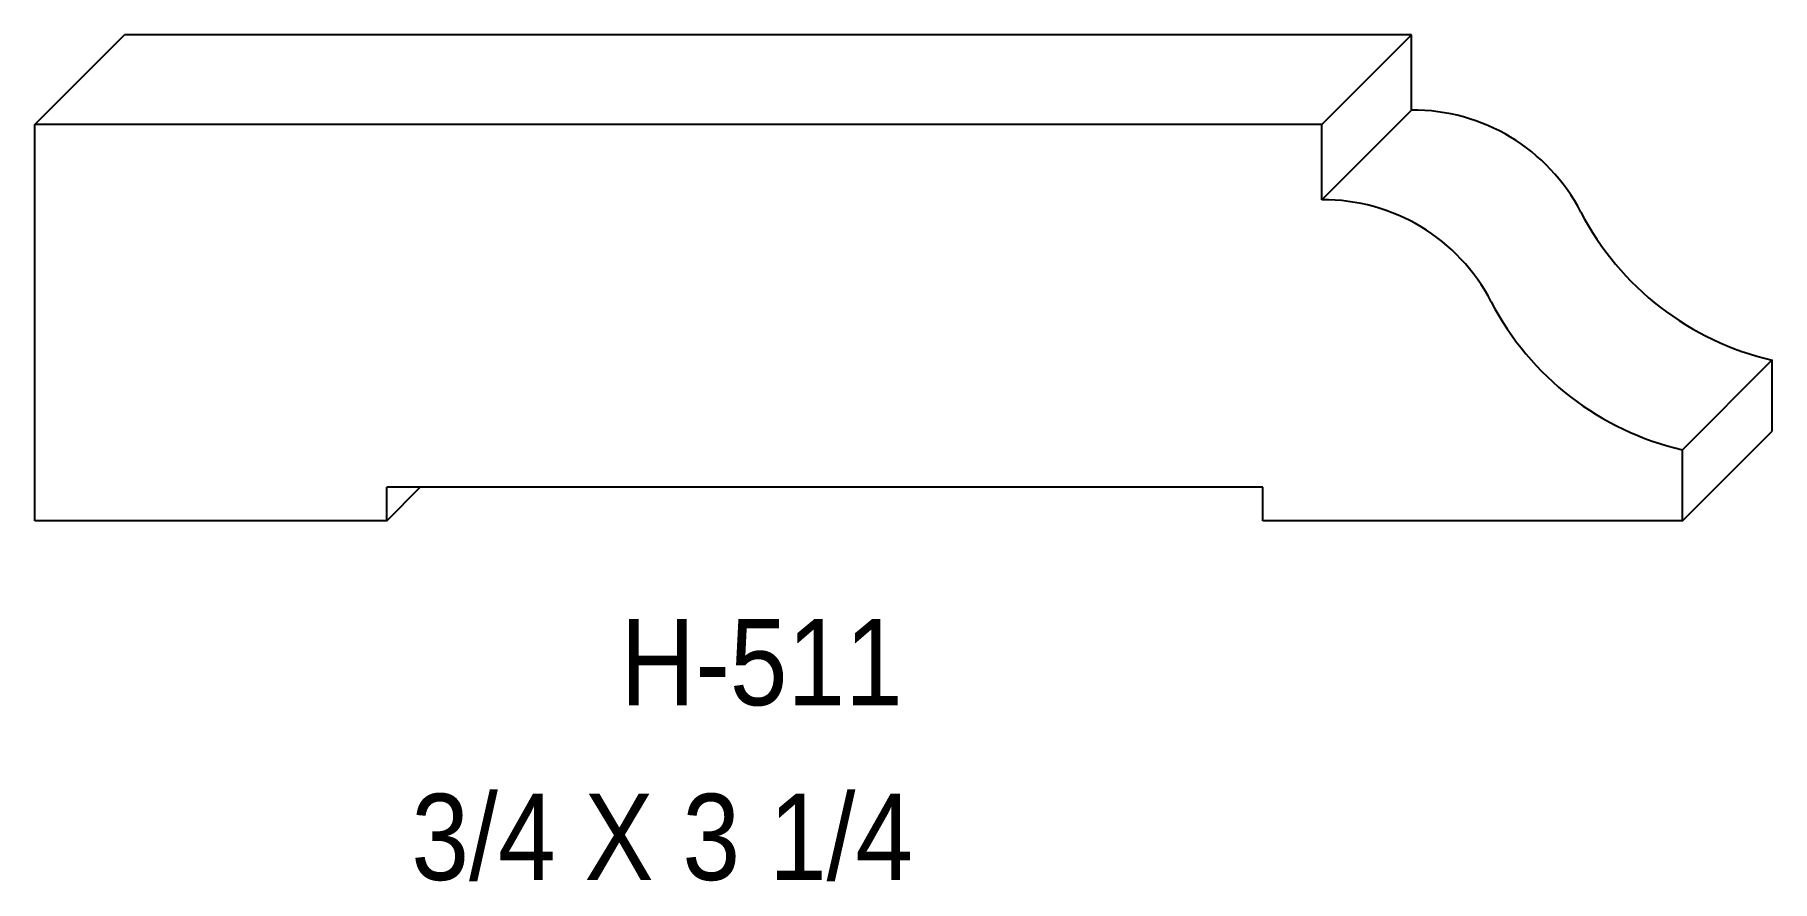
# Model space of a CAD drawing. Extents: x 75.03 to 78.45, y 163.45 to 165.12.
import ezdxf

# ---------------------------------------------------------------- set-up
doc = ezdxf.new("R2010")
doc.units = 0
doc.header["$LTSCALE"] = 5
doc.layers.add('PROFILE', color=7, linetype='CONTINUOUS')
doc.styles.add('TXT', font='TXT', dxfattribs={"height": 3.5})

msp = doc.modelspace()

# ---------------------------------------------------------------- linework, layer by layer
at = {"layer": 'PROFILE', "color": 1, "linetype": 'CONTINUOUS'}
for p, q in [((75.0284, 164.9424), (75.2051, 165.1192)), ((77.7432, 165.1192), (75.2051, 165.1192)), ((77.5665, 164.9424), (77.7432, 165.1192)), ((77.7432, 164.9707), (77.7432, 165.1192)), ((77.5665, 164.7939), (77.7432, 164.9707)), ((77.5665, 164.9424), (75.0284, 164.9424)), ((75.0284, 164.1615), (75.0284, 164.9424)), ((77.5665, 164.7939), (77.5665, 164.9424)), ((78.2776, 164.3014), (78.4543, 164.4782)), ((78.4543, 164.3382), (78.4543, 164.4782)), ((78.2776, 164.1615), (78.4543, 164.3382)), ((78.2776, 164.1615), (78.2776, 164.3014)), ((75.7227, 164.1615), (75.7227, 164.2274)), ((77.4496, 164.2274), (75.7227, 164.2274)), ((75.7227, 164.1615), (75.7886, 164.2274)), ((77.4496, 164.1615), (77.4496, 164.2274)), ((75.7227, 164.1615), (75.0284, 164.1615)), ((78.2776, 164.1615), (77.4496, 164.1615))]:
    msp.add_line(p, q, dxfattribs=at)
for centre, major_axis, start_param, end_param in [((77.7463, 164.5982), (0, 0.3725), -1.092288, 0.008405), ((77.5696, 164.4215), (0, 0.3725), -1.092288, 0.008405), ((78.5798, 165.0306), (0, 0.5665), -4.23388, -3.365003), ((78.4031, 164.8538), (0.5665, 0), -2.663084, -1.794206)]:
    msp.add_ellipse(centre, major_axis=major_axis, ratio=1, start_param=start_param, end_param=end_param, dxfattribs=at)

# ---------------------------------------------------------------- texts
at = {"layer": 'PROFILE', "color": 1, "linetype": 'CONTINUOUS', "style": 'TXT', "width": 0.9}
for s, height, p in [('H-511', 0.16996, (76.183, 163.7977)), ('3/4 X 3 1/4', 0.169956, (75.771, 163.4533))]:
    msp.add_text(s, height=height, dxfattribs=at).set_placement(p)

doc.saveas('drawing.dxf')
